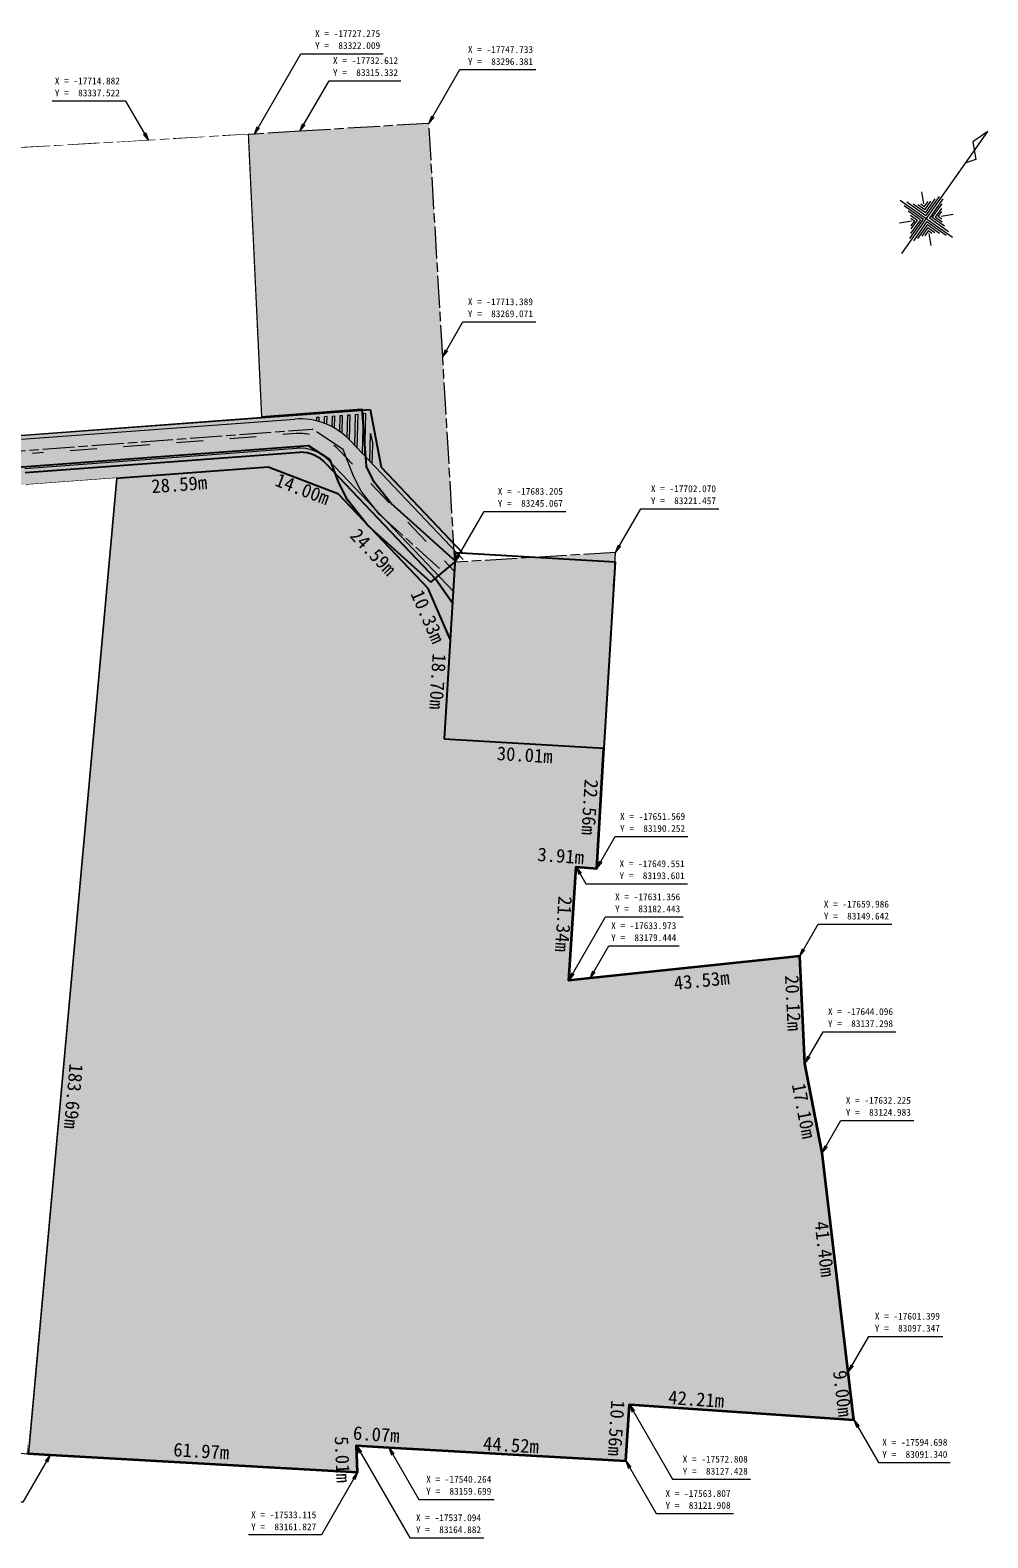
# Model space of a CAD drawing. Units: millimetres at full size, sheet at 1:500; details may follow other scales. Extents: x -417044 to 216158, y -161187 to 194934.
# Drawn here: x 36526 to 216158, y -115997 to 166740 of the extents above; entities that cross this region are included whole.
import ezdxf
from ezdxf.enums import TextEntityAlignment as Align

# ---------------------------------------------------------------- set-up
doc = ezdxf.new("R2010")
doc.units = ezdxf.units.MM
doc.header["$LTSCALE"] = 500
doc.linetypes.add('CHAIN', pattern=[18.5, 12, -1.5, 3.5, -1.5])
for name, color, linetype, lineweight in [('0-0_レイヤ0', 150, 'Continuous', 18), ('1-0_レイヤ0', 33, 'Continuous', 25), ('2-0_レイヤ0', 7, 'Continuous', 13), ('3-0_レイヤ0', 254, 'Continuous', 35)]:
    doc.layers.add(name, color=color, linetype=linetype, lineweight=lineweight)
doc.styles.add('ＭＳ ゴシック', font='')
doc.styles.get('ＭＳ ゴシック').set_extended_font_data('MS Gothic')

msp = doc.modelspace()

# ---------------------------------------------------------------- linework, layer by layer
at = {"layer": '0-0_レイヤ0', "color": 1, "lineweight": 25}
for p, q in [((34824.4, 90786.2), (100272.7, 95632.7)), ((100272.7, 95632.7), (102360.1, 84767.1)), ((35607, 83784.9), (87128.9, 87600.1)), ((35862.6, 81497.5), (81148.8, 84851)), ((81148.8, 84851), (94218.4, 79832.5)), ((91998.6, 85502.7), (112635.3, 63810.8)), ((102360.1, 84767.1), (117624.5, 68722.2)), ((94218.4, 79832.5), (111173.2, 62010.8)), ((116293.4, 68801.9), (114201.9, 33864.5)), ((116293.4, 68801.9), (146239.8, 67009.2)), ((146239.8, 67009.2), (144148.3, 32071.7)), ((112635.3, 63810.8), (115727.7, 59351.5)), ((115319.9, 52539.3), (111173.2, 62010.8)), ((114201.9, 33864.5), (144148.3, 32071.7))]:
    msp.add_line(p, q, dxfattribs=at)
at = {"layer": '0-0_レイヤ0'}
for p, q in [((34910, 90020.5), (86148.1, 93814.7)), ((90734.1, 93334.2), (90755.1, 94175.9)), ((91726.1, 93002.3), (91757.3, 94250.1)), ((93604.5, 92110.6), (93661.4, 94391.1)), ((95031.2, 91156.7), (95114.5, 94498.7)), ((96450.1, 89890.5), (96567.6, 94606.3)), ((97863.5, 88405.5), (98020.8, 94713.9)), ((98838.3, 87380.9), (99022.9, 94788.1)), ((99473.9, 94821.5), (99022.9, 94788.1)), ((99276.9, 86919.8), (99473.9, 94821.5)), ((73958, 90154.5), (78944.3, 90523.7)), ((86351.2, 91072.2), (83930.7, 90892.9)), ((35521.4, 84550.7), (86554.3, 88329.7)), ((44039.9, 87939), (49026.3, 88308.3)), ((54012.6, 88677.5), (58998.9, 89046.7)), ((63985.3, 89416), (68971.6, 89785.2)), ((94534.3, 87915.1), (97002.5, 85320.8)), ((96526.7, 89810.6), (117770.4, 67480.8)), ((100690.3, 85434.1), (100779.7, 89018.4)), ((36979.1, 87416.2), (39053.6, 87569.8)), ((92541.9, 86019.7), (115857, 61512.5)), ((100448.8, 81698.2), (103895.2, 78075.7)), ((107341.5, 74453.2), (110787.8, 70830.6)), ((116081.7, 65266), (114234.2, 67208.1))]:
    msp.add_line(p, q, dxfattribs=at)
for points in [[(90287, 93455.5), (90304.1, 94142.5), (90755.1, 94175.9)], [(92171.8, 92823.4), (92208.2, 94283.5), (91757.3, 94250.1)], [(93160.5, 92355.3), (93210.4, 94357.7), (93661.4, 94391.1)], [(94589.1, 91481.9), (94663.5, 94465.3), (95114.5, 94498.7)], [(96010.7, 90323.5), (96116.6, 94572.9), (96567.6, 94606.3)], [(97424.9, 88866.6), (97569.8, 94680.5), (98020.8, 94713.9)], [(100251.7, 85895.2), (100381.2, 91092.4), (100779.7, 89018.4)]]:
    msp.add_lwpolyline(points, dxfattribs=at)
for radius, start, end in [(13000, 43.57205, 94.23504), (10250, 79.75883, 94.23504), (7500, 43.57205, 94.23504), (10250, 43.57205, 51.52487)]:
    msp.add_arc((87108.1, 80850.2), radius, start, end, dxfattribs=at)
at = {"layer": '0-0_レイヤ0', "color": 1, "lineweight": 25}
msp.add_arc((87108.1, 80850.2), 6750, 43.57205, 89.82332, dxfattribs=at)
at = {"layer": '1-0_レイヤ0', "linetype": 'CHAIN', "lineweight": 13}
for p, q in [((95240, 88116.5), (89470.9, 91932.6)), ((97144.6, 83077.4), (95240, 88116.5)), ((98601.1, 80267.1), (97144.6, 83077.4)), ((101984.1, 75954.3), (98601.1, 80267.1)), ((101984.1, 75954.3), (114004.8, 65154.8))]:
    msp.add_line(p, q, dxfattribs=at)
at = {"layer": '1-0_レイヤ0'}
for p, q in [((101135.1, 81897.3), (99542.2, 84970.8)), ((104183.4, 78011.4), (101135.1, 81897.3)), ((104183.4, 78011.4), (116342.1, 67087.9))]:
    msp.add_line(p, q, dxfattribs=at)
msp.add_lwpolyline([(79828.8, 94218.4), (98743, 95635.8), (99542.2, 84970.8)], dxfattribs=at)
at = {"layer": '1-0_レイヤ0', "linetype": 'CHAIN', "lineweight": 13}
msp.add_lwpolyline([(-49839.3, 68208.9), (-27922.9, 75126.7), (-15532.8, 78471.6), (-4621.7, 81322.6), (4700.8, 83185.7), (18798.5, 86002.1), (29659.4, 87450.4), (89470.9, 91932.6)], dxfattribs=at)
at = {"layer": '2-0_レイヤ0'}
for p, q in [((111321.6, 149256.2), (111855.1, 150680.2)), ((111321.6, 149256.2), (112288.1, 150430.2)), ((58771.9, 146046.9), (57805.4, 147220.9)), ((58771.9, 146046.9), (58238.4, 147470.9)), ((78590.2, 147261.9), (79123.7, 148685.9)), ((78590.2, 147261.9), (79556.7, 148435.9)), ((87121.9, 147787.2), (87655.4, 149211.2)), ((87121.9, 147787.2), (88088.4, 148961.2)), ((113907.8, 105453.7), (114441.2, 106877.7)), ((113907.8, 105453.7), (114874.3, 106627.7)), ((116182.3, 66955.7), (116715.8, 68379.8)), ((116182.3, 66955.7), (117148.8, 68129.8)), ((146346.7, 68807.7), (146880.2, 70231.7)), ((146346.7, 68807.7), (147313.2, 69981.7)), ((138925.5, 9823.5), (139892, 8649.5)), ((138925.5, 9823.5), (139459, 8399.5)), ((142825.8, 9548), (143359.2, 10972.1)), ((142825.8, 9548), (143792.3, 10722.1)), ((180887, -6924.9), (181420.5, -5500.8)), ((180887, -6924.9), (181853.5, -5750.8)), ((137587.5, -11478.3), (138121, -10054.3)), ((137587.5, -11478.3), (138554, -10304.3)), ((141546, -11062.5), (142079.5, -9638.5)), ((141546, -11062.5), (142512.5, -9888.5)), ((181845.1, -27023.3), (182378.6, -25599.3)), ((181845.1, -27023.3), (182811.6, -25849.3)), ((185091, -43817.5), (185624.5, -42393.5)), ((185091, -43817.5), (186057.5, -42643.5)), ((189967.3, -84929.7), (190500.8, -83505.6)), ((189967.3, -84929.7), (190933.8, -83755.6)), ((148915.3, -91015.7), (149881.8, -92189.8)), ((148915.3, -91015.7), (149448.8, -92439.8)), ((191026.9, -93866.4), (191993.4, -95040.4)), ((191026.9, -93866.4), (191560.4, -95290.4)), ((97734.9, -98687.7), (98701.4, -99861.7)), ((97734.9, -98687.7), (98268.4, -100111.7)), ((40305.7, -100430.5), (39339.2, -101604.6)), ((40305.7, -100430.5), (39772.2, -101854.6)), ((103798, -99075.7), (104764.5, -100249.8)), ((103798, -99075.7), (104331.5, -100499.8)), ((148253.5, -101553.8), (149220, -102727.8)), ((148253.5, -101553.8), (148787, -102977.8)), ((97945.3, -103699.8), (96978.8, -104873.9)), ((97945.3, -103699.8), (97411.8, -105123.9))]:
    msp.add_line(p, q, dxfattribs=at)
at = {"layer": '2-0_レイヤ0', "color": 214, "lineweight": 25}
for p, q in [((77338, 147185.1), (79828.8, 94218.4)), ((92776.5, 86149.1), (88671.7, 88864.3)), ((94400.3, 81852.6), (92776.5, 86149.1)), ((96067, 78636.9), (94400.3, 81852.6)), ((99784.9, 73897.2), (96067, 78636.9)), ((99784.9, 73897.2), (111667.6, 63221.8)), ((111667.6, 63221.8), (116182.3, 66955.7))]:
    msp.add_line(p, q, dxfattribs=at)
at = {"layer": '2-0_レイヤ0', "lineweight": 18}
for p, q in [((200012.3, 124853.9), (216158.3, 147729.8)), ((204144.8, 134177.1), (203760.2, 136406.9)), ((199723.5, 134849.7), (209527.5, 127930)), ((200473.2, 133830.9), (204068, 131293.7)), ((204529.3, 131947.3), (200934.5, 134484.5)), ((204433.2, 132504.7), (202145.6, 134119.3)), ((204337, 133062.2), (203029.9, 133984.8)), ((204240.9, 133619.7), (203587.3, 134081)), ((204240.9, 133619.7), (204932.9, 134600.1)), ((204337, 133062.2), (205490.3, 134696.2)), ((204433.2, 132504.7), (206278.4, 135119.1)), ((204529.3, 131947.3), (207066.6, 135542.1)), ((207720.2, 135080.8), (205182.9, 131486)), ((207451.1, 133312.3), (206297.8, 131678.3)), ((201838.2, 130909.1), (199608.4, 130524.6)), ((203510.6, 131197.6), (201223, 132812.2)), ((201530.8, 127698.9), (204068, 131293.7)), ((201645.9, 132024), (202953.1, 131101.4)), ((203510.6, 131197.6), (201665.3, 128583.2)), ((201799.8, 129467.4), (202953.1, 131101.4)), ((204721.6, 130832.4), (202184.4, 127237.6)), ((204817.8, 130274.9), (202972.5, 127660.5)), ((204721.6, 130832.4), (208316.4, 128295.2)), ((204817.8, 130274.9), (207105.3, 128660.3)), ((208777.7, 128948.8), (205182.9, 131486)), ((207605, 130755.6), (206297.8, 131678.3)), ((207412.8, 131870.5), (209642.6, 132255.1)), ((204913.9, 129717.5), (203760.6, 128083.5)), ((205010, 129160), (204318.1, 128179.6)), ((204913.9, 129717.5), (206221.1, 128794.8)), ((205010, 129160), (205663.6, 128698.7)), ((205106.2, 128602.6), (205490.7, 126372.7))]:
    msp.add_line(p, q, dxfattribs=at)
at = {"layer": '2-0_レイヤ0'}
for points in [[(78590.2, 147261.9), (87285.3, 162322.3), (102715.2, 162322.3)], [(111321.6, 149256.2), (117140.3, 159334.5), (131389.7, 159334.5)], [(87121.9, 147787.2), (92592.7, 157262.9), (106074.3, 157262.9)], [(58771.9, 146046.9), (54503.9, 153439.3), (40648.5, 153439.3)], [(113907.8, 105453.7), (117706.3, 112032.9), (131368.7, 112032.9)], [(116182.3, 66955.7), (121678.8, 76476), (136985.8, 76476)], [(146346.7, 68807.7), (151058.3, 76968.4), (165703.3, 76968.4)], [(142825.8, 9548), (146271.7, 15516.6), (159915.4, 15516.6)], [(138925.5, 9823.5), (140761.8, 6643), (159818.6, 6643)], [(137587.5, -11478.3), (144466.1, 435.8), (158986.7, 435.8)], [(180887, -6924.9), (184352, -923.4), (198143.6, -923.4)], [(141546, -11062.5), (145062.5, -4971.8), (158250.3, -4971.8)], [(181845.1, -27023.3), (185271.9, -21088), (198906.5, -21088)], [(185091, -43817.5), (188603.9, -37733), (202260.4, -37733)], [(189967.3, -84929.7), (193847.8, -78208.5), (207703.2, -78208.5)], [(148915.3, -91015.7), (157000.9, -105020.5), (171666, -105020.5)], [(191026.9, -93866.4), (195647.2, -101868.9), (209101.9, -101868.9)], [(97734.9, -98687.7), (107728.5, -115997.1), (121637.8, -115997.1)], [(40305.7, -100430.5), (35174.2, -109318.6), (21359.7, -109318.6)], [(103798, -99075.7), (109403, -108783.9), (123559.5, -108783.9)], [(148253.5, -101553.8), (153965.6, -111447.3), (168439.6, -111447.3)], [(97945.3, -103699.8), (91160.9, -115450.8), (77470.9, -115450.8)]]:
    msp.add_lwpolyline(points, dxfattribs=at)
at = {"layer": '2-0_レイヤ0', "color": 1, "linetype": 'CHAIN', "lineweight": 18}
msp.add_lwpolyline([(-42463.5, -96025.4), (40305.7, -100430.5), (97945.3, -103699.8), (97734.9, -98687.7), (103798, -99075.7), (148253.5, -101553.8), (148915.3, -91015.7), (191026.9, -93866.4), (189967.3, -84929.7), (185091, -43817.5), (181845.1, -27023.3), (180887, -6924.9), (141546, -11062.5), (137587.5, -11478.3), (138925.5, 9823.5), (142825.8, 9548), (146346.7, 68807.7), (116182.3, 66955.7), (113907.8, 105453.7), (111321.6, 149256.2), (87121.9, 147787.2), (78590.2, 147261.9), (58771.9, 146046.9), (-74761.7, 138383.7)], dxfattribs=at)
at = {"layer": '2-0_レイヤ0', "lineweight": 18}
for points in [[(216158.3, 147729.8), (213332.7, 145807.3), (213909.5, 142462.6), (212006.5, 141847.4)], [(208028, 129967.5), (205740.4, 131582.1), (207585.6, 134196.5)], [(201742.1, 131466.6), (202395.7, 131005.3), (201703.7, 130024.9)], [(207508.9, 131313.1), (206855.3, 131774.4), (207547.3, 132754.8)]]:
    msp.add_lwpolyline(points, dxfattribs=at)
at = {"layer": '2-0_レイヤ0', "color": 214, "lineweight": 25}
for points in [[(-63691.8, 66837.5), (-50756.8, 71065.2), (-28765.7, 78006.6), (-16302.9, 81371.1), (-5295.4, 84247.3), (4113, 86127.6), (18305.8, 88962.9), (29348.8, 90435.5), (79828.8, 94218.4)], [(-48921.7, 65352.7), (-27080, 72246.9), (-14762.6, 75572.1), (-3947.9, 78398), (5288.6, 80243.9), (19291.1, 83041.2), (29970, 84465.3), (88671.7, 88864.3)]]:
    msp.add_lwpolyline(points, dxfattribs=at)
at = {"layer": '3-0_レイヤ0', "color": 1}
msp.add_lwpolyline([(52628.7, 82739.1), (36072.3, -100205.2), (40305.7, -100430.5), (97945.3, -103699.8), (97734.9, -98687.7), (103798, -99075.7), (148253.5, -101553.8), (148915.3, -91015.7), (191026.9, -93866.4), (189967.3, -84929.7), (185091, -43817.5), (181845.1, -27023.3), (180887, -6924.9), (141546, -11062.5), (137587.5, -11478.3), (138925.5, 9823.5), (142825.8, 9548), (144148.3, 32071.7)], dxfattribs=at)
at = {"layer": '3-0_レイヤ0'}
for points in [[(111321.6, 149256.2), (92776.5, 86149.1), (88671.7, 88864.3)], [(111321.6, 149256.2), (111667.6, 63221.8), (92776.5, 86149.1)], [(111321.6, 149256.2), (113907.8, 105453.7), (111667.6, 63221.8)], [(113907.8, 105453.7), (116182.3, 66955.7), (111667.6, 63221.8)], [(-3947.9, 78398), (19291.1, 83041.2), (88671.7, 88864.3)], [(-3947.9, 78398), (88671.7, 88864.3), (35862.6, 81497.5)], [(19291.1, 83041.2), (29970, 84465.3), (88671.7, 88864.3)], [(88671.7, 88864.3), (81148.8, 84851), (35862.6, 81497.5)], [(88671.7, 88864.3), (94218.4, 79832.5), (81148.8, 84851)], [(88671.7, 88864.3), (92776.5, 86149.1), (94400.3, 81852.6)], [(88671.7, 88864.3), (94400.3, 81852.6), (96067, 78636.9)], [(88671.7, 88864.3), (96067, 78636.9), (94218.4, 79832.5)], [(52628.7, 82739.1), (81148.8, 84851), (94218.4, 79832.5)], [(96067, 78636.9), (94400.3, 81852.6), (92776.5, 86149.1)], [(111667.6, 63221.8), (96067, 78636.9), (92776.5, 86149.1)], [(40305.7, -100430.5), (36072.3, -100205.2), (52628.7, 82739.1)], [(97734.9, -98687.7), (40305.7, -100430.5), (52628.7, 82739.1)], [(52628.7, 82739.1), (94218.4, 79832.5), (115319.9, 52539.3)], [(148915.3, -91015.7), (97734.9, -98687.7), (52628.7, 82739.1)], [(52628.7, 82739.1), (115319.9, 52539.3), (114201.9, 33864.5)], [(148915.3, -91015.7), (52628.7, 82739.1), (114201.9, 33864.5)], [(94218.4, 79832.5), (111173.2, 62010.8), (115319.9, 52539.3)], [(96067, 78636.9), (99408.6, 74376.9), (94218.4, 79832.5)], [(111667.6, 63221.8), (99784.9, 73897.2), (96067, 78636.9)], [(100336.1, 73402), (111667.6, 63221.8), (111173.2, 62010.8)], [(111667.6, 63221.8), (116182.3, 66955.7), (146346.7, 68807.7)], [(111667.6, 63221.8), (146346.7, 68807.7), (115319.9, 52539.3)], [(146346.7, 68807.7), (144163.9, 32070.8), (114201.9, 33864.5)], [(146346.7, 68807.7), (114201.9, 33864.5), (115319.9, 52539.3)], [(111667.6, 63221.8), (115319.9, 52539.3), (111173.2, 62010.8)], [(114201.9, 33864.5), (144163.9, 32070.8), (142825.8, 9548)], [(114201.9, 33864.5), (142825.8, 9548), (138925.5, 9823.5)], [(114201.9, 33864.5), (138925.5, 9823.5), (137587.5, -11478.3)], [(114201.9, 33864.5), (137587.5, -11478.3), (148915.3, -91015.7)], [(141546, -11062.5), (180887, -6924.9), (181845.1, -27023.3)], [(137587.5, -11478.3), (141546, -11062.5), (181845.1, -27023.3)], [(137587.5, -11478.3), (181845.1, -27023.3), (148915.3, -91015.7)], [(181845.1, -27023.3), (189967.3, -84929.7), (148915.3, -91015.7)], [(181845.1, -27023.3), (185091, -43817.5), (189967.3, -84929.7)], [(189967.3, -84929.7), (191026.9, -93866.4), (148915.3, -91015.7)], [(148915.3, -91015.7), (103798, -99075.7), (97734.9, -98687.7)], [(148915.3, -91015.7), (148253.5, -101553.8), (103798, -99075.7)], [(97734.9, -98687.7), (97945.3, -103699.8), (40305.7, -100430.5)]]:
    msp.add_solid(points, dxfattribs=at)

# ---------------------------------------------------------------- texts
at = {"layer": '2-0_レイヤ0', "style": 'ＭＳ ゴシック'}
for s, p in [('Y =  83322.009', (89965.2, 162822.3)), ('X = -17727.275', (89965.2, 165072.3)), ('X = -17732.612', (93324.3, 160012.9)), ('Y =  83296.381', (118639.7, 159834.5)), ('X = -17747.733', (118639.7, 162084.5)), ('Y =  83315.332', (93324.3, 157762.9)), ('Y =  83337.522', (41148.5, 153939.3)), ('X = -17714.882', (41148.5, 156189.3)), ('X = -17713.389', (118618.7, 114782.9)), ('Y =  83269.071', (118618.7, 112532.9)), ('X = -17683.205', (124235.8, 79226)), ('X = -17702.070', (152953.3, 79718.4)), ('Y =  83245.067', (124235.8, 76976)), ('Y =  83221.457', (152953.3, 77468.4)), ('X = -17651.569', (147165.4, 18266.6)), ('Y =  83190.252', (147165.4, 16016.6)), ('Y =  83193.601', (147068.6, 7143)), ('X = -17649.551', (147068.6, 9393)), ('X = -17631.356', (146236.7, 3185.8)), ('X = -17659.986', (185393.6, 1826.6)), ('Y =  83182.443', (146236.7, 935.8)), ('Y =  83149.642', (185393.6, -423.4)), ('Y =  83179.444', (145500.3, -4471.8)), ('X = -17633.973', (145500.3, -2221.8)), ('X = -17644.096', (186156.5, -18338)), ('Y =  83137.298', (186156.5, -20588)), ('X = -17632.225', (189510.4, -34983)), ('Y =  83124.983', (189510.4, -37233)), ('Y =  83097.347', (194953.2, -77708.5)), ('X = -17601.399', (194953.2, -75458.5)), ('X = -17594.698', (196351.9, -99118.9)), ('X = -17572.808', (158916, -102270.5)), ('Y =  83091.340', (196351.9, -101368.9)), ('X = -17540.264', (110809.5, -106033.9)), ('Y =  83127.428', (158916, -104520.5)), ('Y =  83159.699', (110809.5, -108283.9)), ('X = -17563.807', (155689.6, -108697.3)), ('Y =  83121.908', (155689.6, -110947.3)), ('X = -17533.115', (77970.9, -112700.8)), ('X = -17537.094', (108887.8, -113247.1)), ('Y =  83161.827', (77970.9, -114950.8)), ('Y =  83164.882', (108887.8, -115497.1))]:
    msp.add_text(s, height=1283, dxfattribs=at).set_placement(p, align=Align.BOTTOM_LEFT)
at = {"layer": '3-0_レイヤ0', "color": 7, "style": 'ＭＳ ゴシック'}
for s, rotation, p in [('14.00m', 338.994, (81979, 80660.2)), ('24.59m', 313.572, (95769.6, 71262.5)), ('10.33m', 293.644, (107115.3, 60759.9)), ('18.70m', 266.574, (111257.3, 49958.5)), ('30.01m', 356.574, (123946.5, 29103)), ('22.56m', 266.6, (139777.6, 26389)), ('3.91m', 355.959, (131555.7, 10163.8)), ('21.34m', 266.406, (134862.6, 4476.2)), ('43.53m', 6.003, (157468.1, -14031.2)), ('20.12m', 272.729, (177343.6, -10568.8)), ('17.10m', 280.939, (178631.2, -31157.9)), ('41.40m', 276.764, (182875.6, -56867.4)), ('9.00m', 276.762, (186344.5, -84828.1)), ('10.56m', 266.407, (144759.2, -90050.7)), ('42.21m', 356.127, (156091.8, -91666.4)), ('6.07m', 356.338, (96969.2, -98350.6)), ('61.97m', 356.754, (63276.8, -101464.2)), ('5.01m', 272.404, (92875.2, -97020.1)), ('44.52m', 356.753, (121369.9, -100335))]:
    msp.add_text(s, height=2566, rotation=rotation, dxfattribs=at).set_placement(p, align=Align.BOTTOM_LEFT)

# ---------------------------------------------------------------- next in the draw order: wipeouts: each hides what was drawn before it
at = {"color": 7}
msp.add_wipeout([(58771.9, 146046.9), (77338, 147185.1), (79828.8, 94218.4), (79828.8, 94218.4)], dxfattribs=at)

# ---------------------------------------------------------------- next in the draw order: wipeouts: each hides what was drawn before it
msp.add_wipeout([(-39405.4, 78754), (-34855.4, 140673.9), (58771.9, 146046.9), (58771.9, 146046.9)], dxfattribs=at)

# ---------------------------------------------------------------- next in the draw order: wipeouts: each hides what was drawn before it
msp.add_wipeout([(58771.9, 146046.9), (79828.8, 94218.4), (29348.8, 90435.5), (29348.8, 90435.5)], dxfattribs=at)

# ---------------------------------------------------------------- next in the draw order: linework, layer by layer
at = {"layer": '3-0_レイヤ0'}
for points in [[(79828.8, 94218.4), (77338, 147185.1), (78590.2, 147261.9)], [(78590.2, 147261.9), (87121.9, 147787.2), (111321.6, 149256.2)], [(79828.8, 94218.4), (78590.2, 147261.9), (111321.6, 149256.2)], [(79828.8, 94218.4), (111321.6, 149256.2), (88671.7, 88864.3)]]:
    msp.add_solid(points, dxfattribs=at)

# ---------------------------------------------------------------- next in the draw order: wipeouts: each hides what was drawn before it
at = {"color": 7}
msp.add_wipeout([(58771.9, 146046.9), (29348.8, 90435.5), (18305.8, 88962.9), (18305.8, 88962.9)], dxfattribs=at)

# ---------------------------------------------------------------- next in the draw order: wipeouts: each hides what was drawn before it
msp.add_wipeout([(-39405.4, 78754), (58771.9, 146046.9), (18305.8, 88962.9), (18305.8, 88962.9)], dxfattribs=at)

# ---------------------------------------------------------------- next in the draw order: linework, layer by layer
at = {"layer": '3-0_レイヤ0'}
for points in [[(-5295.4, 84247.3), (18305.8, 88962.9), (79828.8, 94218.4)], [(-5295.4, 84247.3), (79828.8, 94218.4), (88671.7, 88864.3)], [(18305.8, 88962.9), (29348.8, 90435.5), (79828.8, 94218.4)], [(-5295.4, 84247.3), (88671.7, 88864.3), (29970, 84465.3)]]:
    msp.add_solid(points, dxfattribs=at)

# ---------------------------------------------------------------- next in the draw order: texts
at = {"layer": '3-0_レイヤ0', "color": 7, "style": 'ＭＳ ゴシック'}
msp.add_text('28.59m', height=2566, rotation=4.235, dxfattribs=at).set_placement((59409.3, 79130.8), align=Align.BOTTOM_LEFT)

# ---------------------------------------------------------------- next in the draw order: wipeouts: each hides what was drawn before it
at = {"color": 7}
msp.add_wipeout([(36072.3, -100205.2), (52628.7, 82739.1), (35862.6, 81497.5), (35862.6, 81497.5)], dxfattribs=at)

# ---------------------------------------------------------------- next in the draw order: texts
at = {"layer": '3-0_レイヤ0', "color": 7, "style": 'ＭＳ ゴシック'}
msp.add_text('183.69m', height=2566, rotation=264.829, dxfattribs=at).set_placement((43180.2, -26915.3), align=Align.BOTTOM_LEFT)

doc.saveas('drawing.dxf')
